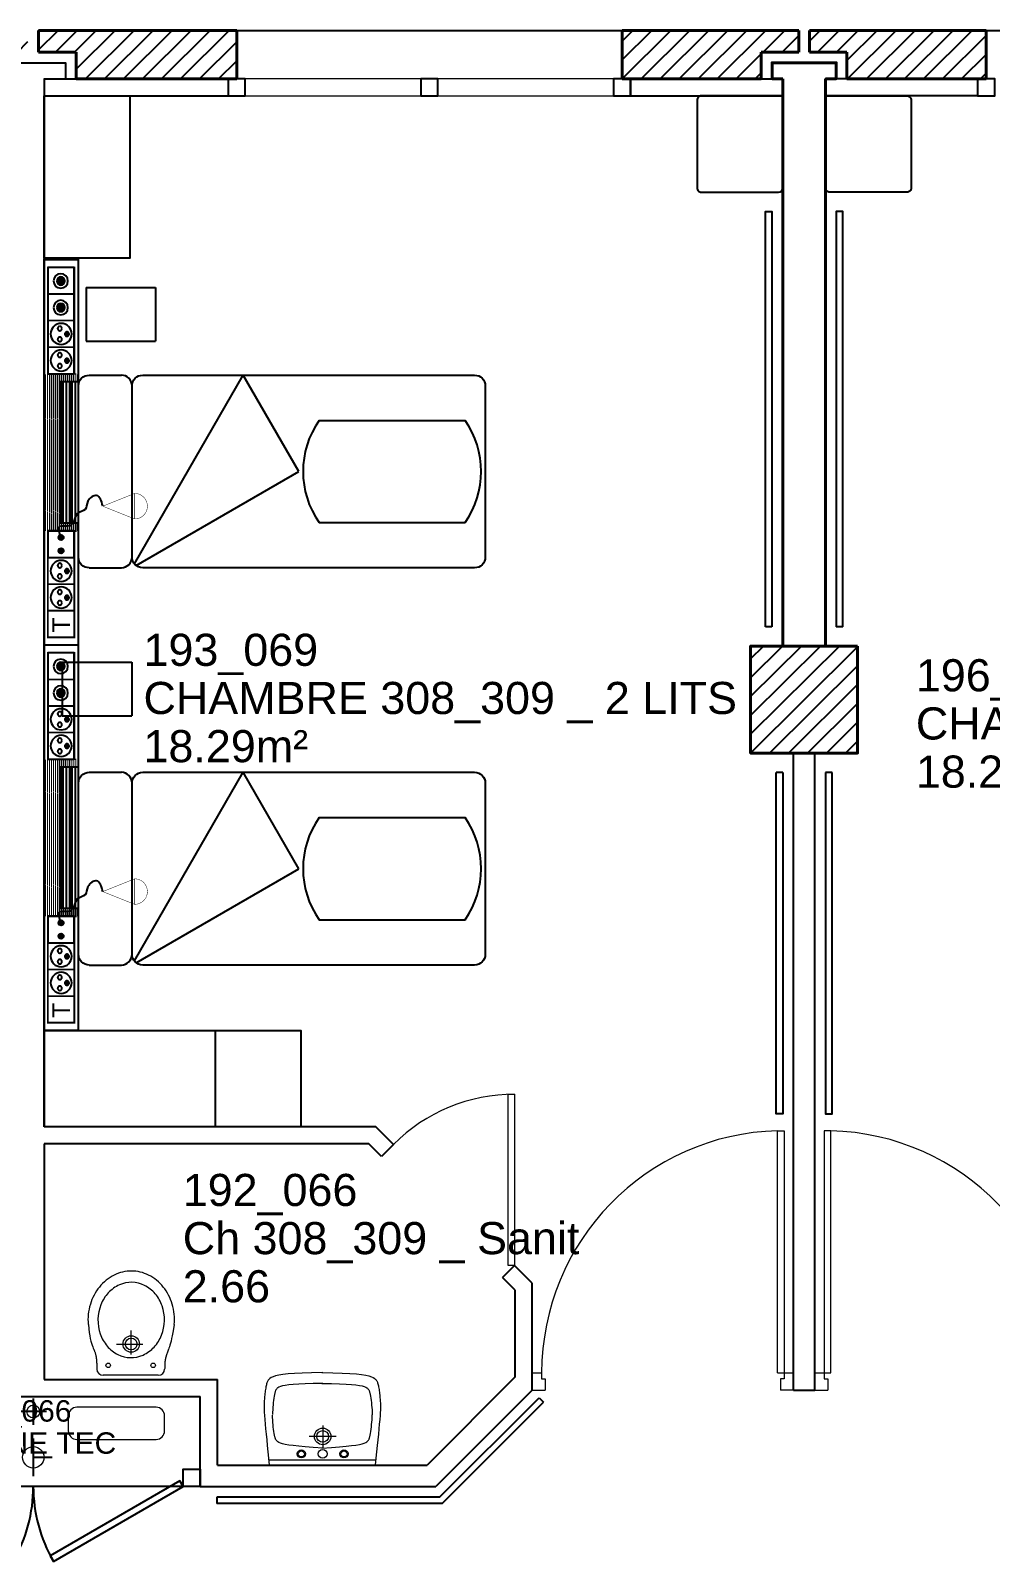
# Model space of a CAD drawing. Header units: metres. Extents: x 143.8 to 210.8, y 45.3 to 115.9.
# Drawn here: x 190.99 to 195.47, y 64.97 to 72.12 of the extents above; entities that cross this region are included whole.
import ezdxf

# ---------------------------------------------------------------- set-up
doc = ezdxf.new("R2010")
doc.units = ezdxf.units.M
doc.header["$LTSCALE"] = 0.6
doc.header["$MEASUREMENT"] = 0
doc.linetypes.add('CONTINU', pattern=[0])
doc.linetypes.add('HIDDEN2', pattern=[0.1875, 0.125, -0.0625])
doc.layers.get('0').update_dxf_attribs({"linetype": 'CONTINUOUS'})
for name, color, linetype in [('009 main courant', 181, 'CONTINUOUS'), ('010 Equipement CH', 7, 'CONTINUOUS'), ('400 Lits', 150, 'CONTINUOUS'), ('A_AGENC', 204, 'CONTINUOUS'), ('A_EQMP', 142, 'CONTINUOUS'), ('A_Etiqu_Gaine', 8, 'CONTINUOUS'), ('A_Etiqu_Gaine_code', 8, 'CONTINUOUS'), ('A_Etiqu_Local', 8, 'CONTINUOUS'), ('A_HACH_STRUC', 7, 'CONTINUOUS'), ('A_MUR_CLOIS', 8, 'CONTINU'), ('A_MURS_ALÈG', 7, 'CONTINU')]:
    doc.layers.add(name, color=color, linetype=linetype)
for name, color, linetype, lineweight in [('A_CHASS', 4, 'CONTINU', 0), ('A_MURS_STRU', 7, 'CONTINU', 40), ('A_PORTE', 8, 'CONTINU', 0), ('A_SANI', 5, 'CONTINU', 0)]:
    doc.layers.add(name, color=color, linetype=linetype, lineweight=lineweight)
doc.styles.add('Attribut', font='arial.ttf')
pattern_1 = [(0, (-148.712983, -85.579135), (0.0046875, 0.009375), [0, -0.009375])]

# ---------------------------------------------------------------- blocks, each defined once
blk = doc.blocks.new('TIRETTE-LIT')
at = {"layer": 'A_EQMP'}
h = blk.add_hatch(color=256, dxfattribs=at)
h.paths.add_polyline_path([(8.95, 3.75, 1), (6.05, 3.75, 1)])
h.paths.add_polyline_path([(6.05, -3.75, 1), (8.95, -3.75, 1)])
for p, q in [((0, 7.5), (0, -7.5)), ((15, 7.5), (0, 7.5)), ((15, -7.5), (15, 7.5)), ((0, -7.5), (15, -7.5))]:
    blk.add_line(p, q, dxfattribs=at)
at = {"layer": 'A_EQMP', "const_width": 0.24}
for points in [[(31.04, 21.42), (49.04, 28.62)], [(49.04, 28.62), (49.04, 14.22)], [(31.04, 21.42), (49.04, 14.22)]]:
    blk.add_lwpolyline(points, dxfattribs=at)
for points in [[(49.04, 14.22, 1), (49.04, 28.62, 1)], [(49.04, 27.42, 1.477033), (49.04, 27.42)]]:
    blk.add_lwpolyline(points, format="xyb", dxfattribs=at)
at = {"layer": 'A_EQMP'}
for centre in [(7.5, 3.75), (7.5, -3.75)]:
    blk.add_circle(centre, 1.45, dxfattribs=at)
blk.add_spline([(31.1, 21.54), (27.52, 27.45), (22.69, 24.22), (21.08, 19.57), (16.82, 17.32), (12.68, 10.42), (6.83, 9.91), (7.17, 3.87)], degree=3, dxfattribs=at)
blk = doc.blocks.new('A$C01C47C35')
at = {"layer": 'A_EQMP', "linetype": 'Continuous'}
h = blk.add_hatch(dxfattribs=at)
h.set_pattern_fill('DOTS', color=256, scale=0.15, style=0)
h.set_pattern_definition(pattern_1)
edge = h.paths.add_edge_path()
edge.add_line((1.2716, 0.4664), (1.2726, 0.4664))
edge.add_line((1.2726, 0.4664), (1.2726, 0.4839))
edge.add_line((1.2726, 0.4839), (0.5387, 0.4839))
edge.add_line((0.5387, 0.4839), (0.5387, 0.3239))
edge.add_line((0.5387, 0.3239), (0.574, 0.3239))
edge.add_line((0.574, 0.3239), (0.574, 0.4066))
edge.add_line((0.574, 0.4066), (0.905, 0.4066))
edge.add_line((0.905, 0.4066), (1.236, 0.4066))
edge.add_line((1.236, 0.4066), (1.236, 0.3499))
edge.add_spline(control_points=[(1.236, 0.3499), (1.2411, 0.3527), (1.2564, 0.3661), (1.2412, 0.4135), (1.2624, 0.4158), (1.2716, 0.4145)], knot_values=[28.337457, 28.337457, 28.337457, 28.337457, 30.502349, 36.382785, 39.476515, 39.476515, 39.476515, 39.476515], degree=3, periodic=0)
edge.add_line((1.2716, 0.4145), (1.2716, 0.4664))
at = {"layer": 'A_EQMP', "linetype": 'HIDDEN2'}
for points in [[(0.1237, 0.4052, 1), (0.0853, 0.4052, 1)], [(0.2478, 0.4052, 1), (0.2095, 0.4052, 1)], [(0.3424, 0.3767, 1), (0.3629, 0.3767, 1)], [(0.4665, 0.3767, 1), (0.487, 0.3767, 1)], [(1.4493, 0.3767, 1), (1.4697, 0.3767, 1)], [(1.5734, 0.3767, 1), (1.5939, 0.3767, 1)]]:
    blk.add_hatch(color=256, dxfattribs=at).paths.add_polyline_path(points)
at = {"layer": 'A_EQMP'}
h = blk.add_hatch(dxfattribs=at)
h.set_pattern_fill('PLASTI', color=1, scale=0.16551, style=0)
h.set_pattern_definition([(360, (-8.3594, 6.80946), (1e-17, 0.04137741), []), (360, (-8.3594, 6.81463), (1e-17, 0.04137741), []), (360, (-8.3594, 6.819804), (1e-17, 0.04137741), []), (360, (-8.3594, 6.83532), (1e-17, 0.04137741), [])])
h.paths.add_polyline_path([(1.236, 0.3239), (1.236, 0.4066), (0.905, 0.4066), (0.574, 0.4066), (0.574, 0.3239)])
at = {"layer": 'A_EQMP', "linetype": 'Continuous'}
h = blk.add_hatch(dxfattribs=at)
h.set_pattern_fill('DOTS', color=256, scale=0.15, style=0)
h.set_pattern_definition(pattern_1)
edge = h.paths.add_edge_path()
edge.add_spline(control_points=[(1.2716, 0.4145), (1.2624, 0.4158), (1.2412, 0.4135), (1.2564, 0.3661), (1.2411, 0.3527), (1.236, 0.3499)], knot_values=[28.337457, 28.337457, 28.337457, 28.337457, 31.431187, 37.311623, 39.476515, 39.476515, 39.476515, 39.476515], degree=3, periodic=0)
edge.add_line((1.236, 0.3499), (1.236, 0.3239))
edge.add_line((1.236, 0.3239), (1.2739, 0.3239))
edge.add_line((1.2739, 0.3239), (1.2739, 0.3423))
edge.add_line((1.2739, 0.3423), (1.2722, 0.3423))
edge.add_line((1.2722, 0.3423), (1.2722, 0.3423))
edge.add_line((1.2722, 0.3423), (1.2716, 0.3423))
edge.add_line((1.2716, 0.3423), (1.2716, 0.4145))
at = {"layer": 'A_EQMP'}
for p, q in [((0.574, 0.4066), (0.574, 0.3239)), ((0.905, 0.4066), (0.574, 0.4066)), ((0.905, 0.4066), (1.236, 0.4066)), ((1.236, 0.3239), (1.236, 0.4066)), ((0.574, 0.3239), (1.236, 0.3239))]:
    blk.add_line(p, q, dxfattribs=at)
for points, const_width in [([(1.805, 0.3239), (1.805, 0.4839), (0.005, 0.4839), (0.005, 0.3239)], 0.01), ([(0.5378, 0.3423), (0.5378, 0.4664), (0.0412, 0.4664), (0.0412, 0.3423)], 0.00828), ([(1.7688, 0.3423), (1.7688, 0.4664), (1.2722, 0.4664), (1.2722, 0.3423)], 0.00828)]:
    blk.add_lwpolyline(points, close=True, dxfattribs=dict(at, const_width=const_width))
at = {"layer": 'A_EQMP', "linetype": 'Continuous'}
blk.add_lwpolyline([(0.0412, 0.4664), (0.5378, 0.4664), (0.5378, 0.3423), (0.0412, 0.3423)], close=True, dxfattribs=at)
at = {"layer": 'A_EQMP', "const_width": 0.00828}
for points in [[(0.1654, 0.4664), (0.1654, 0.3423)], [(0.2895, 0.4664), (0.2895, 0.3423)], [(0.2895, 0.4664), (0.2895, 0.3423)], [(0.4136, 0.4664), (0.4136, 0.3423)], [(1.3964, 0.4664), (1.3964, 0.3423)], [(1.5205, 0.4664), (1.5205, 0.3423)], [(1.6446, 0.4664), (1.6446, 0.3423)], [(1.7688, 0.4664), (1.7688, 0.3423)]]:
    blk.add_lwpolyline(points, dxfattribs=at)
at = {"layer": 'A_EQMP'}
for centre, radius in [((0.1045, 0.4058), 0.0338), ((0.2286, 0.4058), 0.0338), ((0.3517, 0.4036), 0.0493), ((0.4759, 0.4036), 0.0493), ((1.4586, 0.4036), 0.0493), ((1.5827, 0.4036), 0.0493), ((0.1045, 0.4052), 0.0192), ((0.2286, 0.4052), 0.0192)]:
    blk.add_circle(centre, radius, dxfattribs=at)
at = {"layer": 'A_EQMP', "linetype": 'HIDDEN2'}
for centre in [(0.3265, 0.41), (0.3526, 0.3767), (0.3769, 0.41), (0.4506, 0.41), (0.4768, 0.3767), (0.5011, 0.41), (1.4334, 0.41), (1.4595, 0.3767), (1.4838, 0.41), (1.5575, 0.41), (1.5836, 0.3767), (1.6079, 0.41)]:
    blk.add_circle(centre, 0.0102, dxfattribs=at)
at = {"layer": 'A_EQMP', "linetype": 'HIDDEN2', "xscale": -0.00827548159, "yscale": 0.00827548159, "zscale": 0.00827548159, "rotation": 90}
blk.add_blockref('TIRETTE-LIT', (1.3337, 0.4664), dxfattribs=at)
at = {"layer": 'A_EQMP', "linetype": 'HIDDEN2', "insert": (1.6759, 0.4453), "char_height": 0.082755, "width": 0.124132, "attachment_point": 1}
blk.add_mtext('\\fArial|b0|i0|c0|p34;T', dxfattribs=at)
blk = doc.blocks.new('A_Etiqu_Local')
at = {"style": 'Attribut', "flags": 1}
for tag, p in [('CODE_HOPITAL', (-0.4463, 1.632)), ('CODE_SITE', (-0.4463, 1.407)), ('CODE_BATIMENT', (-0.4463, 1.182)), ('CODE_SECTEUR', (-0.4463, 0.957)), ('CODE_ETAGE', (-0.4463, 0.732)), ('NOM_NORMALISE', (-0.4463, -0.843)), ('SECTEUR_ACTIVITE', (-0.4463, -1.068)), ('SOUS_SECTEUR_ACTIVITE', (-0.4463, -1.293)), ('VOLUME', (-0.4463, -1.518)), ('SERVICE', (-0.4463, -1.743)), ('CODE_UG', (-0.4463, -1.968)), ('CODE_UA', (-0.4463, -2.193)), ('CODE_POLE', (-0.4463, -2.418)), ('OCCUPANT_EXTERNE', (-0.4463, -2.643)), ('DISPONIBILITE', (-0.4463, -2.868)), ('ACCES_HANDICAPES', (-0.4463, -3.093)), ('NATURE_SOL', (-0.4463, -3.318)), ('RISQUE_LABORATOIRE', (-0.4463, -3.543)), ('AMIANTE', (-0.4463, -3.768))]:
    blk.add_attdef(tag, p, '', height=0.15, dxfattribs=at)
at = {"layer": 'A_Etiqu_Local', "style": 'Attribut'}
for tag, p in [('CODE_PIECE', (-0.4463, 0.282)), ('NOM_USAGE', (-0.4463, 0.057)), ('SURFACE', (-0.4463, -0.168))]:
    blk.add_attdef(tag, p, '', height=0.15, dxfattribs=at)
blk = doc.blocks.new('A_Etiqu_Gaine')
at = {"style": 'Attribut', "flags": 1}
for tag, p in [('CODE_HOPITAL', (-0.4323, 0.8651)), ('CODE_SITE', (-0.4323, 0.7151)), ('CODE_BATIMENT', (-0.4323, 0.5651)), ('CODE_SECTEUR', (-0.4323, 0.4151)), ('CODE_ETAGE', (-0.4323, 0.2651)), ('NOM_NORMALISE', (-0.4323, -0.3349)), ('SECTEUR_ACTIVITE', (-0.4323, -0.4849)), ('SOUS_SECTEUR_ACTIVITE', (-0.4323, -0.6349)), ('SURFACE', (-0.4323, -0.7849)), ('CODE_UG', (-0.4323, -0.9349)), ('CODE_POLE', (-0.4323, -1.0849)), ('AMIANTE', (-0.4323, -1.2349))]:
    blk.add_attdef(tag, p, '', height=0.1, dxfattribs=at)
at = {"layer": 'A_Etiqu_Gaine', "style": 'Attribut'}
blk.add_attdef('NOM_USAGE', (-0.4323, -0.1849), '', height=0.1, dxfattribs=at)
at = {"layer": 'A_Etiqu_Gaine_code', "style": 'Attribut'}
blk.add_attdef('CODE_PIECE', (-0.4323, -0.0349), '', height=0.1, dxfattribs=at)
blk = doc.blocks.new('BROCA2-G1121')
at = {"layer": '400 Lits', "linetype": 'Continuous'}
for p, q in [((46.224869, 23.474625), (46.374863, 23.474625)), ((46.435753, 22.593479), (46.944481, 23.474625)), ((47.204292, 23.024624), (46.944481, 23.474625)), ((46.424866, 22.624622), (46.424866, 23.424625)), ((46.443722, 22.58551), (47.204292, 23.024624)), ((46.224869, 22.574623), (46.374863, 22.574623))]:
    blk.add_line(p, q, dxfattribs=at)
for points in [[(46.224869, 22.574623, -0.414214), (46.174869, 22.624622), (46.174866, 23.424625, -0.414214), (46.224869, 23.474625)], [(46.374863, 22.574623, 0.414213), (46.424863, 22.624622), (46.424866, 23.424625, 0.414214), (46.374863, 23.474625)], [(46.474869, 22.574623, -0.414213), (46.424869, 22.624622), (46.424866, 23.424625, -0.414214), (46.474869, 23.474625)], [(46.474594, 23.474625), (48.024864, 23.474625, -0.414214), (48.074864, 23.424625), (48.074867, 22.624622, -0.414214), (48.024864, 22.574622), (46.474594, 22.574623)]]:
    blk.add_lwpolyline(points, format="xyb", dxfattribs=at)
blk = doc.blocks.new('BROCA2-G1122')
at = {"layer": '400 Lits', "linetype": 'Continuous'}
for p, q in [((46.224869, 25.224625), (46.374863, 25.224625)), ((46.424866, 24.374622), (46.424866, 25.174625)), ((46.435753, 24.343479), (46.944481, 25.224625)), ((47.204292, 24.774624), (46.944481, 25.224625)), ((46.443722, 24.33551), (47.204292, 24.774624)), ((46.224869, 24.324623), (46.374863, 24.324623))]:
    blk.add_line(p, q, dxfattribs=at)
for points in [[(46.224869, 24.324623, -0.414214), (46.174869, 24.374622), (46.174866, 25.174625, -0.414214), (46.224869, 25.224625)], [(46.374863, 24.324623, 0.414213), (46.424863, 24.374622), (46.424866, 25.174625, 0.414214), (46.374863, 25.224625)], [(46.474869, 24.324623, -0.414213), (46.424869, 24.374622), (46.424866, 25.174625, -0.414214), (46.474869, 25.224625)], [(46.474594, 25.224625), (48.024864, 25.224625, -0.414214), (48.074864, 25.174625), (48.074867, 24.374622, -0.414214), (48.024864, 24.324622), (46.474594, 24.324623)]]:
    blk.add_lwpolyline(points, format="xyb", dxfattribs=at)
blk = doc.blocks.new('BROCA2-G382')
at = {"layer": '400 Lits', "linetype": 'Continuous'}
for p, q in [((24.019503, 20.288546), (24.701082, 20.288546)), ((24.019503, 19.811441), (24.701082, 19.811441))]:
    blk.add_line(p, q, dxfattribs=at)
for start, end in [(145.007771, 214.992539), (325.007913, 34.99193)]:
    blk.add_arc((24.360292, 20.049994), 0.415985, start, end, dxfattribs=at)

msp = doc.modelspace()

# ---------------------------------------------------------------- hatches: boundary and pattern name
at = {"layer": 'A_HACH_STRUC'}
h = msp.add_hatch(dxfattribs=at)
h.set_pattern_fill('ANSI31', color=8, scale=0.5, angle=359.76959, style=0)
h.set_pattern_definition([(44.7696, (187.24988, 71.8958), (-0.0440161, 0.0443715), [])])
h.paths.add_polyline_path([(188.2498, 72.1208), (187.2499, 72.1208), (187.2499, 72.0208), (187.5999, 72.0208), (187.5999, 71.8958), (188.2098, 71.8958), (188.2498, 71.8958)])
h.paths.add_polyline_path([(190.7998, 72.0208), (190.9748, 72.0208), (190.9748, 72.1208), (190.0499, 72.1208), (190.0499, 71.8958), (190.7998, 71.8958)])
h.paths.add_polyline_path([(191.9497, 72.1208), (191.0248, 72.1208), (191.0248, 72.0208), (191.1998, 72.0208), (191.1998, 71.8958), (191.9097, 71.8958), (191.9497, 71.8958)])
h = msp.add_hatch(dxfattribs=at)
h.set_pattern_fill('ANSI31', color=8, scale=0.5, angle=359.76959, style=0)
h.set_pattern_definition([(44.77, (193.74999, 71.8958), (-0.044016, 0.0443715), [])])
h.paths.add_polyline_path([(194.5749, 72.1208), (193.75, 72.1208), (193.75, 71.8958), (194.3999, 71.8958), (194.3999, 72.0208), (194.5749, 72.0208)])
h = msp.add_hatch(dxfattribs=at)
h.set_pattern_fill('ANSI31', color=8, scale=0.5, angle=359.76959, style=0)
h.set_pattern_definition([(44.77, (194.62488, 71.8958), (-0.044016, 0.0443715), [])])
h.paths.add_polyline_path([(195.4498, 72.1208), (194.6249, 72.1208), (194.6249, 72.0208), (194.7999, 72.0208), (194.7999, 71.8958), (195.4098, 71.8958), (195.4498, 71.8958)])
h = msp.add_hatch(dxfattribs=at)
h.set_pattern_fill('ANSI31', color=8, scale=0.5, angle=359.76959, style=0)
h.set_pattern_definition([(44.77, (194.349883, 68.746185), (-0.044016, 0.0443715), [])])
h.paths.add_polyline_path([(194.8499, 69.2462), (194.7, 69.2462), (194.3499, 69.2462), (194.3499, 68.7462), (194.8499, 68.7462)])

# ---------------------------------------------------------------- linework, layer by layer
at = {"layer": '009 main courant', "color": 8, "linetype": 'Continuous'}
for p, q in [((194.4497, 69.3362), (194.4197, 69.3362)), ((194.7801, 69.3362), (194.7501, 69.3362)), ((194.4997, 68.6562), (194.4697, 68.6562)), ((194.7301, 68.6562), (194.7001, 68.6562)), ((192.8973, 65.2709), (193.362, 65.7356)), ((192.9097, 65.2409), (193.3832, 65.7144)), ((193.362, 65.7356), (193.3832, 65.7144)), ((191.8564, 65.2709), (191.8563, 65.2409)), ((192.8973, 65.2709), (191.8563, 65.2709)), ((192.9097, 65.2409), (191.8563, 65.2409))]:
    msp.add_line(p, q, dxfattribs=at)
for points in [[(194.4197, 69.3362), (194.4197, 71.2758), (194.4497, 71.2758), (194.4497, 69.3362)], [(194.7801, 69.3362), (194.7801, 71.2758), (194.7501, 71.2758), (194.7501, 69.3362)], [(194.4997, 68.6562), (194.4997, 67.0608), (194.4697, 67.0608), (194.4697, 68.6562)], [(194.7001, 68.6562), (194.7001, 67.0608), (194.7301, 67.0608), (194.7301, 68.6562)]]:
    msp.add_lwpolyline(points, dxfattribs=at)
at = {"layer": 'A_AGENC', "color": 8, "linetype": 'Continuous'}
for p, q in [((191.7799, 65.3209), (190.2199, 65.3209)), ((191.6849, 65.3469), (191.0787, 64.9969)), ((191.0937, 64.9709), (191.6999, 65.3209)), ((191.6999, 65.3209), (191.6849, 65.3469)), ((191.0787, 64.9969), (191.0937, 64.9709))]:
    msp.add_line(p, q, dxfattribs=at)
msp.add_lwpolyline([(191.6999, 65.3209), (191.6999, 65.4009), (191.7799, 65.4009), (191.7799, 65.3209)], dxfattribs=at)
for centre, start, end in [((190.2999, 65.3209), 330.00002, 0.00001), ((191.6999, 65.3209), 180.00001, 210)]:
    msp.add_arc(centre, 0.7, start, end, dxfattribs=at)
at = {"layer": 'A_CHASS', "color": 8, "linetype": 'Continuous'}
for p, q in [((193.7097, 71.8958), (191.9897, 71.8958)), ((191.9897, 71.8158), (193.7097, 71.8158))]:
    msp.add_line(p, q, dxfattribs=at)
at = {"layer": 'A_EQMP', "color": 8, "linetype": 'Continuous'}
for p, q in [((191.246, 70.9208), (191.246, 70.6708)), ((191.246, 70.9208), (191.5711, 70.9208)), ((191.5711, 70.9208), (191.5711, 70.6708)), ((191.246, 70.6708), (191.5711, 70.6708)), ((191.1353, 69.1708), (191.4604, 69.1708)), ((191.1353, 69.1708), (191.1353, 68.9208)), ((191.4604, 69.1708), (191.4604, 68.9208)), ((191.1353, 68.9208), (191.4604, 68.9208)), ((191.8499, 67.4509), (191.8499, 67.0009)), ((190.9998, 65.7324), (190.9998, 65.6094)), ((191.0613, 65.6709), (190.9383, 65.6709)), ((190.9998, 65.545), (190.9998, 65.3693)), ((190.9998, 65.4571), (191.0876, 65.4571))]:
    msp.add_line(p, q, dxfattribs=at)
for points in [[(191.0499, 71.0583), (191.0499, 71.8158), (191.4499, 71.8158), (191.4499, 71.0583)], [(191.0499, 67.0009), (191.0499, 67.4509), (192.2499, 67.4509), (192.2499, 67.0009)]]:
    msp.add_lwpolyline(points, close=True, dxfattribs=at)
for points in [[(194.5, 71.8158), (194.12, 71.8158, 0.414214), (194.1, 71.7958), (194.1, 71.3858, 0.414214), (194.12, 71.3658), (194.48, 71.3658, 0.414213), (194.5, 71.3858), (194.5, 71.8158)], [(194.6998, 71.8158), (195.0798, 71.8158, -0.414214), (195.0998, 71.7958), (195.0998, 71.3858, -0.414214), (195.0798, 71.3658), (194.7198, 71.3658, -0.414214), (194.6998, 71.3858), (194.6998, 71.8158)]]:
    msp.add_lwpolyline(points, format="xyb", dxfattribs=at)
at = {"layer": 'A_MUR_CLOIS', "color": 8, "linetype": 'Continuous'}
for p, q in [((191.0499, 71.8958), (191.0499, 67.0009)), ((194.5499, 65.7709), (194.5499, 68.7462)), ((194.6499, 65.7709), (194.6499, 68.7462)), ((192.6001, 67.0009), (191.0499, 67.0009)), ((192.6822, 66.9188), (192.6001, 67.0009)), ((192.5669, 66.9209), (191.0499, 66.9209)), ((191.0499, 66.9209), (191.0499, 65.8205)), ((192.6257, 66.8622), (192.5669, 66.9209)), ((192.6822, 66.9188), (192.6257, 66.8622)), ((193.2479, 66.3531), (193.1914, 66.2965)), ((193.3301, 66.2709), (193.2479, 66.3531)), ((193.2501, 66.2378), (193.1914, 66.2965)), ((193.2501, 65.8324), (193.2501, 66.2378)), ((193.3301, 65.7709), (193.3301, 66.2709)), ((191.0499, 65.8205), (191.8599, 65.8205)), ((191.8599, 65.4209), (191.8599, 65.8205)), ((193.2501, 65.8324), (192.8387, 65.4209)), ((190.2199, 65.7405), (191.7799, 65.7405)), ((191.7799, 65.3209), (191.7799, 65.7405)), ((193.3301, 65.7709), (192.8801, 65.3209)), ((194.5499, 65.7709), (194.6499, 65.7709)), ((191.8599, 65.4209), (192.8387, 65.4209)), ((191.7799, 65.3209), (192.8801, 65.3209))]:
    msp.add_line(p, q, dxfattribs=at)
for points in [[(190.8498, 71.8958), (190.8498, 71.9708), (191.1498, 71.9708), (191.1498, 71.8958)], [(191.0496, 71.8958), (191.9097, 71.8958), (191.9097, 71.8158)], [(193.7897, 71.8958), (193.7897, 71.8158), (194.4999, 71.8158), (194.4999, 71.8958)], [(193.7897, 71.8958), (194.4999, 71.8958)], [(195.4098, 71.8958), (194.6999, 71.8958), (194.6999, 71.8158)], [(195.4098, 71.8958), (195.4098, 71.8158), (194.6999, 71.8158)], [(191.0496, 71.8158), (191.9097, 71.8158)]]:
    msp.add_lwpolyline(points, dxfattribs=at)
for points in [[(191.9097, 71.8958), (191.9097, 71.8158), (191.9897, 71.8158), (191.9897, 71.8958)], [(192.8097, 71.8958), (192.8097, 71.8158), (192.8897, 71.8158), (192.8897, 71.8958)], [(193.7097, 71.8958), (193.7097, 71.8158), (193.7897, 71.8158), (193.7897, 71.8958)], [(195.4098, 71.8958), (195.4098, 71.8158), (195.4898, 71.8158), (195.4898, 71.8958)]]:
    msp.add_lwpolyline(points, close=True, dxfattribs=at)
at = {"layer": 'A_MURS_ALÈG', "color": 8, "ltscale": 200}
for p, q in [((191.9497, 72.1208), (193.75, 72.1208)), ((195.4498, 72.1208), (197.2501, 72.1208))]:
    msp.add_line(p, q, dxfattribs=at)
at = {"layer": 'A_MURS_STRU', "color": 8, "linetype": 'Continuous'}
for p, q in [((191.0248, 72.1208), (191.9497, 72.1208)), ((191.0248, 72.1208), (191.0248, 72.0208)), ((191.9497, 72.1208), (191.9497, 71.8958)), ((193.75, 72.1208), (193.75, 71.8958)), ((194.5749, 72.1208), (193.75, 72.1208)), ((194.5749, 72.1208), (194.5749, 72.0208)), ((194.6249, 72.1208), (195.4498, 72.1208)), ((194.6249, 72.1208), (194.6249, 72.0208)), ((195.4498, 72.1208), (195.4498, 71.8958)), ((191.0248, 72.0208), (191.1998, 72.0208)), ((191.1998, 72.0208), (191.1998, 71.8958)), ((194.3999, 72.0208), (194.3999, 71.8958)), ((194.5749, 72.0208), (194.3999, 72.0208)), ((194.6249, 72.0208), (194.7999, 72.0208)), ((194.7999, 72.0208), (194.7999, 71.8958)), ((191.1998, 71.8958), (191.9497, 71.8958)), ((194.3999, 71.8958), (193.75, 71.8958)), ((194.5, 69.2462), (194.5, 71.8958)), ((194.7001, 69.2462), (194.7001, 71.8958)), ((194.7999, 71.8958), (195.4498, 71.8958))]:
    msp.add_line(p, q, dxfattribs=at)
for points in [[(194.5, 71.8958), (194.4499, 71.8958), (194.4499, 71.9708), (194.7499, 71.9708), (194.7499, 71.8958), (194.7001, 71.8958)], [(194.8499, 69.2462), (194.3499, 69.2462), (194.3499, 68.7462), (194.8499, 68.7462), (194.8499, 69.2462)]]:
    msp.add_lwpolyline(points, dxfattribs=at)
at = {"layer": 'A_PORTE', "color": 8, "linetype": 'Continuous'}
for p, q in [((194.476, 65.8509), (194.476, 66.9825)), ((194.476, 66.9825), (194.506, 66.9825)), ((194.506, 66.9825), (194.506, 65.8231)), ((194.6942, 66.9825), (194.6942, 65.8231)), ((194.7242, 66.9825), (194.6942, 66.9825)), ((194.7242, 65.8509), (194.7242, 66.9825)), ((193.3301, 65.7709), (193.3301, 65.8509)), ((193.3301, 65.8509), (193.374, 65.8509)), ((193.374, 65.8509), (193.374, 65.8231)), ((194.476, 65.8509), (194.5499, 65.8509)), ((194.5499, 65.7709), (194.5499, 65.8509)), ((194.6504, 65.7709), (194.6504, 65.8509)), ((194.6504, 65.8509), (194.7242, 65.8509)), ((193.374, 65.8231), (193.39, 65.8231)), ((193.39, 65.8231), (193.39, 65.7709)), ((194.49, 65.8231), (194.49, 65.7709)), ((194.506, 65.8231), (194.49, 65.8231)), ((194.6942, 65.8231), (194.7102, 65.8231)), ((194.7102, 65.8231), (194.7102, 65.7709)), ((193.3301, 65.7709), (193.39, 65.7709)), ((194.5499, 65.7709), (194.49, 65.7709)), ((194.6504, 65.7709), (194.7102, 65.7709))]:
    msp.add_line(p, q, dxfattribs=at)
msp.add_lwpolyline([(193.2179, 66.3531), (193.2179, 67.1531), (193.2479, 67.1531), (193.2479, 66.3531)], close=True, dxfattribs=at)
msp.add_arc((193.2479, 66.3531), 0.8, 90, 135.00001, dxfattribs=at)
at = {"layer": 'A_PORTE', "color": 8}
for centre, start, end in [((194.506, 65.8509), 91.51862, 180), ((194.6942, 65.8509), 0, 88.48138)]:
    msp.add_arc(centre, 1.132, start, end, dxfattribs=at)
at = {"layer": 'A_SANI', "color": 8, "linetype": 'Continuous'}
for p, q in [((191.4571, 65.9374), (191.4571, 66.0497)), ((191.3888, 65.9862), (191.5108, 65.9862)), ((191.296, 65.8725), (191.2961, 65.8693)), ((191.6134, 65.8725), (191.6133, 65.8693)), ((192.2563, 65.8506), (192.2199, 65.8488)), ((192.2998, 65.8519), (192.2563, 65.8506)), ((192.3513, 65.8526), (192.2998, 65.8519)), ((192.3473, 65.8526), (192.3987, 65.8519)), ((192.3987, 65.8519), (192.4423, 65.8506)), ((192.4423, 65.8506), (192.4787, 65.8488)), ((191.5833, 65.8405), (191.3261, 65.8405)), ((192.0852, 65.78), (192.0842, 65.7739)), ((192.0862, 65.7857), (192.0852, 65.78)), ((192.0872, 65.791), (192.0862, 65.7857)), ((192.0883, 65.7959), (192.0872, 65.791)), ((192.0894, 65.8003), (192.0883, 65.7959)), ((192.0906, 65.8043), (192.0894, 65.8003)), ((192.092, 65.808), (192.0906, 65.8043)), ((192.0934, 65.8114), (192.092, 65.808)), ((192.0951, 65.8144), (192.0934, 65.8114)), ((192.097, 65.8173), (192.0951, 65.8144)), ((192.0992, 65.8199), (192.097, 65.8173)), ((192.1016, 65.8224), (192.0992, 65.8199)), ((192.1043, 65.8248), (192.1016, 65.8224)), ((192.1109, 65.8293), (192.1043, 65.8248)), ((192.1197, 65.8335), (192.1109, 65.8293)), ((192.1312, 65.8374), (192.1197, 65.8335)), ((192.1462, 65.8409), (192.1312, 65.8374)), ((192.1656, 65.844), (192.1462, 65.8409)), ((192.1899, 65.8466), (192.1656, 65.844)), ((192.2199, 65.8488), (192.1899, 65.8466)), ((192.4787, 65.8488), (192.5087, 65.8466)), ((192.5087, 65.8466), (192.533, 65.844)), ((192.533, 65.844), (192.5523, 65.8409)), ((192.5523, 65.8409), (192.5674, 65.8374)), ((192.5674, 65.8374), (192.5789, 65.8335)), ((192.5789, 65.8335), (192.5876, 65.8293)), ((192.5876, 65.8293), (192.5942, 65.8248)), ((192.5942, 65.8248), (192.597, 65.8224)), ((192.597, 65.8224), (192.5994, 65.8199)), ((192.5994, 65.8199), (192.6016, 65.8173)), ((192.6016, 65.8173), (192.6035, 65.8144)), ((192.6035, 65.8144), (192.6051, 65.8114)), ((192.6051, 65.8114), (192.6066, 65.808)), ((192.6066, 65.808), (192.608, 65.8043)), ((192.608, 65.8043), (192.6092, 65.8003)), ((192.6092, 65.8003), (192.6103, 65.7959)), ((192.6103, 65.7959), (192.6114, 65.791)), ((192.6114, 65.791), (192.6124, 65.7857)), ((192.6124, 65.7857), (192.6134, 65.78)), ((192.6134, 65.78), (192.6144, 65.7739)), ((192.0779, 65.7117), (192.0776, 65.7061)), ((192.0782, 65.7173), (192.0779, 65.7117)), ((192.0785, 65.7231), (192.0782, 65.7173)), ((192.079, 65.729), (192.0785, 65.7231)), ((192.0795, 65.7352), (192.079, 65.729)), ((192.0802, 65.7415), (192.0795, 65.7352)), ((192.0809, 65.748), (192.0802, 65.7415)), ((192.0816, 65.7546), (192.0809, 65.748)), ((192.0824, 65.7612), (192.0816, 65.7546)), ((192.0833, 65.7676), (192.0824, 65.7612)), ((192.0842, 65.7739), (192.0833, 65.7676)), ((192.6144, 65.7739), (192.6153, 65.7676)), ((192.6153, 65.7676), (192.6161, 65.7612)), ((192.6161, 65.7612), (192.617, 65.7546)), ((192.617, 65.7546), (192.6177, 65.748)), ((192.6177, 65.748), (192.6184, 65.7415)), ((192.6184, 65.7415), (192.619, 65.7352)), ((192.619, 65.7352), (192.6196, 65.729)), ((192.6196, 65.729), (192.62, 65.7231)), ((192.62, 65.7231), (192.6204, 65.7173)), ((192.6204, 65.7173), (192.6207, 65.7117)), ((192.6207, 65.7117), (192.6209, 65.7061)), ((192.0776, 65.7061), (192.0775, 65.7005)), ((192.0775, 65.7005), (192.0775, 65.6947)), ((192.0775, 65.6947), (192.0776, 65.6886)), ((192.0776, 65.6886), (192.0777, 65.6822)), ((192.0777, 65.6822), (192.078, 65.6754)), ((192.078, 65.6754), (192.0784, 65.6681)), ((192.0784, 65.6681), (192.0795, 65.6518)), ((192.0795, 65.6518), (192.0809, 65.6332)), ((192.6191, 65.6518), (192.6177, 65.6332)), ((192.6202, 65.6681), (192.6191, 65.6518)), ((192.6206, 65.6754), (192.6202, 65.6681)), ((192.6208, 65.6822), (192.6206, 65.6754)), ((192.621, 65.6886), (192.6208, 65.6822)), ((192.6209, 65.7061), (192.621, 65.7005)), ((192.621, 65.7005), (192.6211, 65.6947)), ((192.6211, 65.6947), (192.621, 65.6886)), ((192.0809, 65.6332), (192.0827, 65.6125)), ((192.0827, 65.6125), (192.0848, 65.5899)), ((192.0848, 65.5899), (192.0872, 65.5655)), ((192.0872, 65.5655), (192.0898, 65.5393)), ((192.3513, 65.6055), (192.3513, 65.5034)), ((192.6114, 65.5655), (192.6088, 65.5393)), ((192.6138, 65.5899), (192.6114, 65.5655)), ((192.6159, 65.6125), (192.6138, 65.5899)), ((192.6177, 65.6332), (192.6159, 65.6125)), ((192.0898, 65.5393), (192.0926, 65.5117)), ((192.0926, 65.5117), (192.0955, 65.4826)), ((192.4145, 65.5545), (192.288, 65.5545)), ((192.606, 65.5117), (192.6031, 65.4826)), ((192.6088, 65.5393), (192.606, 65.5117)), ((192.0955, 65.4826), (192.0985, 65.4523)), ((192.0985, 65.4523), (192.1016, 65.4209)), ((192.1016, 65.4458), (192.5969, 65.4458)), ((192.6, 65.4523), (192.5969, 65.4209)), ((192.6031, 65.4826), (192.6, 65.4523)), ((192.1016, 65.4209), (192.5969, 65.4209))]:
    msp.add_line(p, q, dxfattribs=at)
for points in [[(191.658, 66.0773, 0.092772), (191.6487, 66.1723, 0.098236), (191.6071, 66.2524, 0.108258), (191.5383, 66.3081, 0.11669), (191.4582, 66.3271, 0.116228), (191.378, 66.3082, 0.107322), (191.3086, 66.2524, 0.097518), (191.2662, 66.1722, 0.092603), (191.256, 66.0773, 0.094447)], [(191.4021, 66.2625, 0.102556), (191.3499, 66.2251, 0.093461), (191.3154, 66.1697, 0.177284), (191.3126, 66.0333, 0.093461), (191.3448, 65.9765, 0.102556), (191.3953, 65.937, 0.22278), (191.5122, 65.9346, 0.102556), (191.5643, 65.972, 0.093461), (191.5989, 66.0274, 0.177131), (191.6017, 66.1638, 0.093461), (191.5695, 66.2206, 0.102556), (191.5189, 66.2601, 0.222937), (191.402, 66.2625)]]:
    msp.add_lwpolyline(points, format="xyb", dxfattribs=at)
for points in [[(191.2569, 66.0766), (191.2586, 66.0572), (191.2607, 66.04), (191.2632, 66.0248), (191.2658, 66.0115), (191.2687, 65.9999), (191.2716, 65.9897), (191.2745, 65.9809), (191.2773, 65.9733), (191.28, 65.9668), (191.2824, 65.961), (191.2824, 65.961), (191.2835, 65.9584), (191.2846, 65.956), (191.2855, 65.9536), (191.2864, 65.9514), (191.2872, 65.9493), (191.288, 65.9472), (191.2887, 65.9451), (191.2893, 65.9431), (191.2899, 65.941), (191.2905, 65.9389), (191.2905, 65.9389), (191.291, 65.9368), (191.2915, 65.9346), (191.292, 65.9324), (191.2924, 65.9302), (191.2928, 65.9279), (191.2932, 65.9256), (191.2935, 65.9233), (191.2938, 65.921), (191.2941, 65.9188), (191.2944, 65.9165), (191.2944, 65.9165), (191.2948, 65.9121), (191.2952, 65.9078), (191.2954, 65.9035), (191.2956, 65.8992), (191.2958, 65.8949), (191.2959, 65.8906), (191.296, 65.8863), (191.296, 65.8818), (191.296, 65.8772), (191.296, 65.8725)], [(191.6573, 66.0766), (191.6544, 66.0572), (191.6515, 66.04), (191.6486, 66.0248), (191.6458, 66.0115), (191.6431, 65.9999), (191.6405, 65.9897), (191.6379, 65.9809), (191.6356, 65.9733), (191.6333, 65.9668), (191.6313, 65.961), (191.6313, 65.961), (191.6303, 65.9584), (191.6294, 65.956), (191.6286, 65.9536), (191.6277, 65.9514), (191.6269, 65.9493), (191.6261, 65.9472), (191.6254, 65.9451), (191.6246, 65.9431), (191.6239, 65.941), (191.6231, 65.9389), (191.6231, 65.9389), (191.6224, 65.9368), (191.6217, 65.9346), (191.621, 65.9324), (191.6203, 65.9302), (191.6196, 65.9279), (191.6189, 65.9256), (191.6183, 65.9233), (191.6177, 65.921), (191.6172, 65.9188), (191.6166, 65.9165), (191.6166, 65.9165), (191.6158, 65.9121), (191.615, 65.9078), (191.6145, 65.9035), (191.6141, 65.8992), (191.6138, 65.8949), (191.6136, 65.8906), (191.6135, 65.8863), (191.6134, 65.8818), (191.6134, 65.8772), (191.6134, 65.8725)], [(192.3515, 65.8018), (192.3075, 65.8014), (192.2703, 65.8005), (192.2392, 65.7992), (192.2136, 65.7975), (192.1929, 65.7955), (192.1764, 65.7931), (192.1637, 65.7904), (192.1539, 65.7875), (192.1467, 65.7843), (192.1413, 65.781), (192.1413, 65.781), (192.1391, 65.7793), (192.1372, 65.7775), (192.1355, 65.7757), (192.134, 65.7737), (192.1327, 65.7716), (192.1316, 65.7693), (192.1306, 65.7668), (192.1297, 65.7641), (192.1289, 65.7612), (192.1281, 65.758), (192.1281, 65.758), (192.1265, 65.7507), (192.1249, 65.7423), (192.1234, 65.7331), (192.122, 65.7231), (192.1207, 65.7126), (192.1196, 65.7018), (192.1186, 65.6907), (192.1178, 65.6795), (192.1171, 65.6685), (192.1168, 65.6577)], [(192.3481, 65.8018), (192.3921, 65.8014), (192.4293, 65.8005), (192.4604, 65.7992), (192.4861, 65.7975), (192.5068, 65.7955), (192.5232, 65.7931), (192.536, 65.7904), (192.5457, 65.7875), (192.5529, 65.7843), (192.5583, 65.781), (192.5583, 65.781), (192.5605, 65.7793), (192.5625, 65.7775), (192.5641, 65.7757), (192.5656, 65.7737), (192.5669, 65.7716), (192.568, 65.7693), (192.569, 65.7668), (192.5699, 65.7641), (192.5707, 65.7612), (192.5716, 65.758), (192.5716, 65.758), (192.5731, 65.7507), (192.5747, 65.7423), (192.5762, 65.733), (192.5776, 65.723), (192.5789, 65.7124), (192.5801, 65.7013), (192.5811, 65.6899), (192.5819, 65.6784), (192.5825, 65.6669), (192.5829, 65.6555)], [(192.3515, 65.4998), (192.3075, 65.5027), (192.2703, 65.5057), (192.2392, 65.5086), (192.2136, 65.5115), (192.1929, 65.5144), (192.1764, 65.5174), (192.1637, 65.5204), (192.1539, 65.5235), (192.1467, 65.5267), (192.1413, 65.53), (192.1413, 65.53), (192.1391, 65.5317), (192.1372, 65.5335), (192.1355, 65.5354), (192.134, 65.5374), (192.1327, 65.5395), (192.1316, 65.5417), (192.1306, 65.5442), (192.1297, 65.5469), (192.1289, 65.5499), (192.1281, 65.5531), (192.1281, 65.5531), (192.1265, 65.5604), (192.1249, 65.5688), (192.1234, 65.578), (192.122, 65.5879), (192.1207, 65.5984), (192.1196, 65.6093), (192.1186, 65.6204), (192.1178, 65.6316), (192.1171, 65.6426), (192.1168, 65.6534)], [(192.3481, 65.4998), (192.3921, 65.5027), (192.4293, 65.5057), (192.4604, 65.5086), (192.4861, 65.5115), (192.5068, 65.5144), (192.5232, 65.5174), (192.536, 65.5204), (192.5457, 65.5235), (192.5529, 65.5267), (192.5583, 65.53), (192.5583, 65.53), (192.5605, 65.5317), (192.5625, 65.5335), (192.5641, 65.5354), (192.5656, 65.5374), (192.5669, 65.5395), (192.568, 65.5417), (192.569, 65.5442), (192.5699, 65.5469), (192.5707, 65.5499), (192.5716, 65.5531), (192.5716, 65.5531), (192.5731, 65.5604), (192.5747, 65.5688), (192.5762, 65.578), (192.5776, 65.5881), (192.5789, 65.5987), (192.5801, 65.6098), (192.5811, 65.6212), (192.5819, 65.6327), (192.5825, 65.6442), (192.5829, 65.6556)]]:
    msp.add_lwpolyline(points, dxfattribs=at)
msp.add_lwpolyline([(191.6132, 65.5805), (191.6132, 65.6505, 0.414214), (191.5732, 65.6905), (191.2032, 65.6905, 0.414214), (191.1632, 65.6505), (191.1632, 65.5805, 0.414214), (191.2032, 65.5405), (191.5732, 65.5405, 0.414213)], format="xyb", close=True, dxfattribs=at)
for centre, radius in [((191.4571, 65.9862), 0.0383), ((191.4571, 65.9862), 0.0276), ((191.3497, 65.8866), 0.0105), ((191.5597, 65.8866), 0.0105), ((190.9998, 65.6709), 0.03), ((192.3513, 65.5545), 0.0387), ((192.3513, 65.5545), 0.0274), ((190.9998, 65.4571), 0.05), ((192.3513, 65.473), 0.0204), ((192.2518, 65.473), 0.0189), ((192.2518, 65.473), 0.0144), ((192.4507, 65.473), 0.0189), ((192.4507, 65.473), 0.0144)]:
    msp.add_circle(centre, radius, dxfattribs=at)
for centre, start, end in [((191.3261, 65.8705), 182.18352, 270), ((191.5833, 65.8705), 270, 357.81648)]:
    msp.add_arc(centre, 0.03, start, end, dxfattribs=at)

# ---------------------------------------------------------------- block references
at = {"layer": '010 Equipement CH', "color": 8, "linetype": 'Continuous', "xscale": -1, "rotation": 90}
for p in [(191.5337, 71.0559), (191.5337, 69.2559)]:
    msp.add_blockref('A$C01C47C35', p, dxfattribs=at)
at = {"layer": '400 Lits', "color": 8}
for name, p in [('BROCA2-G1122', (145.0361, 45.287)), ('BROCA2-G382', (168.3153, 50.0116)), ('BROCA2-G1121', (145.0361, 45.1818)), ('BROCA2-G382', (168.3153, 48.1564))]:
    msp.add_blockref(name, p, dxfattribs=at)
at = {"layer": 'A_Etiqu_Gaine', "color": 8}
ref = msp.add_blockref('A_Etiqu_Gaine', (191.0664, 65.6586), dxfattribs=at)
ref.add_attrib('CODE_PIECE', '191_066', (190.6341, 65.6237), dxfattribs={"layer": 'A_Etiqu_Gaine_code', "height": 0.1, "style": 'Attribut'})
ref.add_attrib('NOM_USAGE', 'GAINE TEC ', (190.6341, 65.4737), dxfattribs={"height": 0.1, "style": 'Attribut'})
at = {"layer": 'A_Etiqu_Local', "color": 8}
ref = msp.add_blockref('A_Etiqu_Local', (191.9609, 68.8717), dxfattribs=at)
ref.add_attrib('CODE_PIECE', '193_069', (191.5145, 69.1537), dxfattribs={"height": 0.15, "style": 'Attribut'})
ref.add_attrib('NOM_USAGE', 'CHAMBRE 308_309 _ 2 LITS', (191.5145, 68.9287), dxfattribs={"height": 0.15, "style": 'Attribut'})
ref.add_attrib('SURFACE', '18.29m²', (191.5145, 68.7037), dxfattribs={"height": 0.15, "style": 'Attribut'})
ref = msp.add_blockref('A_Etiqu_Local', (195.5681, 68.7528), dxfattribs=at)
ref.add_attrib('CODE_PIECE', '196_069', (195.1217, 69.0348), dxfattribs={"height": 0.15, "style": 'Attribut'})
ref.add_attrib('NOM_USAGE', 'CHAMBRE 310_311 _ 2 LITS', (195.1217, 68.8098), dxfattribs={"height": 0.15, "style": 'Attribut'})
ref.add_attrib('SURFACE', '18.29m²', (195.1217, 68.5848), dxfattribs={"height": 0.15, "style": 'Attribut'})
ref = msp.add_blockref('A_Etiqu_Local', (192.1441, 66.3488), dxfattribs=at)
ref.add_attrib('CODE_PIECE', '192_066', (191.6978, 66.6308), dxfattribs={"height": 0.15, "style": 'Attribut'})
ref.add_attrib('NOM_USAGE', 'Ch 308_309 _ Sanit', (191.6978, 66.4058), dxfattribs={"height": 0.15, "style": 'Attribut'})
ref.add_attrib('SURFACE', '2.66', (191.6978, 66.1808), dxfattribs={"height": 0.15, "style": 'Attribut'})

doc.saveas('drawing.dxf')
